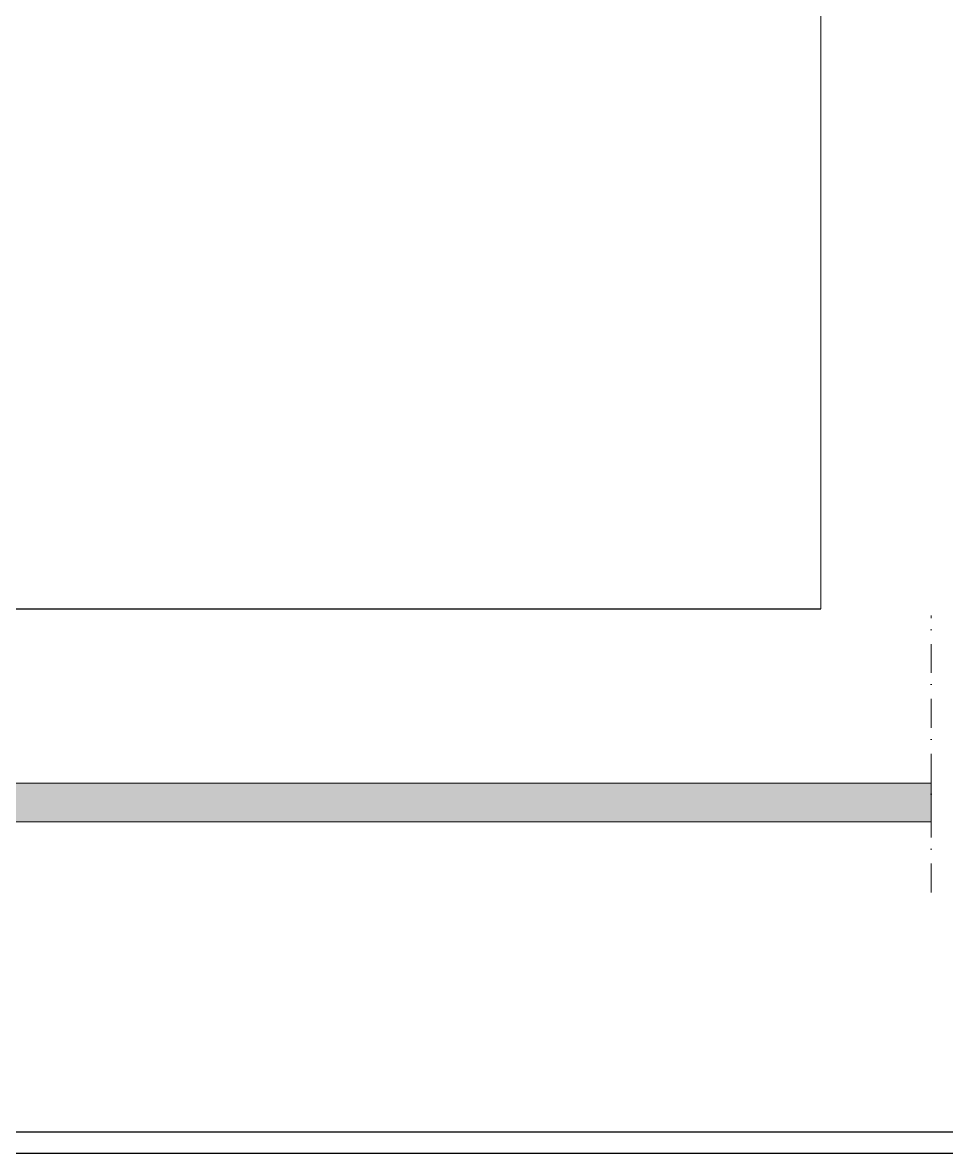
# Model space of a CAD drawing. Header units: millimetres. Extents: x -5804 to 56024, y 506 to 54141.
# Drawn here: x 37388 to 48675, y 506 to 14323 of the extents above; entities that cross this region are included whole.
import ezdxf

# ---------------------------------------------------------------- set-up
doc = ezdxf.new("R2010")
doc.units = ezdxf.units.MM
doc.linetypes.add('Dot & Dashed', pattern=[670.277762, 352.777767, -176.388884, 0, -141.111112])
for name, color, linetype, lineweight in [('2D Drafting - General2', 251, 'Continuous', 15), ('2D Drafting - General5', 161, 'Continuous', 25), ('2D Drafting - General81', 251, 'Continuous', 20)]:
    doc.layers.add(name, color=color, linetype=linetype, lineweight=lineweight)

msp = doc.modelspace()

# ---------------------------------------------------------------- hatches: boundary and pattern name
at = {"layer": '2D Drafting - General81', "linetype": 'Continuous'}
h = msp.add_hatch(dxfattribs=at)
h.set_pattern_fill('SOLID___DASHED', color=256, style=0, pattern_type=2)
h.set_pattern_definition([(45, (95222.02, 139940.33), (-70.71068, 70.71068), []), (45, (95186.66, 139975.69), (-70.71068, 70.71068), [75, -25])])
h.paths.add_polyline_path([(48488.23, 4555.45), (48488.23, 5029.02), (3122.03, 5029.02), (3122.03, 4555.45)])

# ---------------------------------------------------------------- linework, layer by layer
msp.add_line((4470.13, 7158.99), (47140.13, 7158.99))
at = {"layer": '2D Drafting - General2', "linetype": 'Dot & Dashed'}
msp.add_line((48488.23, 3694.56), (48488.23, 7079.81), dxfattribs=at)
at = {"layer": '2D Drafting - General2', "linetype": 'Continuous', "flags": 128}
for points in [[(47140.13, 15094.17), (37421.53, 16005.65), (36006.46, 7158.99), (47140.13, 7158.99)], [(48488.23, 5029.02), (3122.03, 5029.02), (3122.03, 4555.45), (48488.23, 4555.45)]]:
    msp.add_lwpolyline(points, close=True, dxfattribs=at)
at = {"layer": '2D Drafting - General5', "linetype": 'Continuous'}
for p, q in [((55763.95, 765.22), (948.35, 765.22)), ((56023.59, 505.58), (688.71, 505.58))]:
    msp.add_line(p, q, dxfattribs=at)

doc.saveas('drawing.dxf')
